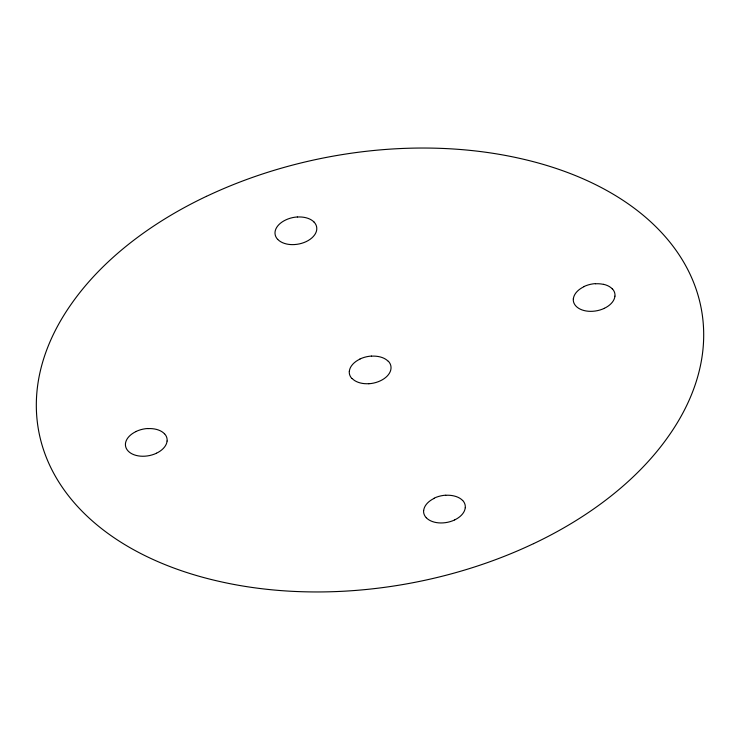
<?xml version="1.0" encoding="UTF-8"?>
<svg xmlns="http://www.w3.org/2000/svg" width="740" height="740" viewBox="0 0 740 740"><rect width="100%" height="100%" fill="white"/><g stroke="black" fill="none" stroke-linecap="round" stroke-linejoin="round"><path stroke-width="1.11" d="M368.918 383.69A20.96 13.496 -10.4 0 1 352.175 378.529M368.807 383.755A21.118 13.598 -10.4 0 0 380.397 380.795A20.96 13.496 -10.4 0 0 390.988 368.64A21.118 13.598 -10.4 0 0 388.389 361.25M351.925 378.565A21.118 13.598 -10.4 0 1 349.289 371.24M359.918 359.02A21.118 13.598 -10.4 0 1 371.508 356.06M349.363 371.249A20.96 13.496 -10.4 0 1 351.537 365.773A20.96 13.496 -10.4 0 1 359.954 359.094M371.462 356.162A20.96 13.496 -10.4 0 1 388.204 361.324M297.378 217.014A20.979 13.514 -10.4 0 1 314.149 222.176M277.667 239.381A21.136 13.616 -10.4 0 1 275.03 232.055A20.951 13.496 -10.4 0 1 285.677 219.965A21.127 13.607 -10.4 0 1 297.314 216.959M277.759 239.409A20.96 13.505 -10.4 0 0 286.584 243.996A20.951 13.496 -10.4 0 0 294.668 244.552A21.136 13.616 -10.4 0 0 306.166 241.619A20.951 13.496 -10.4 0 0 314.574 234.941A20.979 13.514 -10.4 0 0 316.748 229.465A21.127 13.607 -10.4 0 0 314.121 222.13M614.922 296.176A20.97 13.505 -10.4 0 1 604.349 308.303M603.479 284.299A20.97 13.505 -10.4 0 1 612.313 288.896M604.33 308.339A21.136 13.616 -10.4 0 1 592.74 311.29A20.96 13.505 -10.4 0 1 575.979 306.129A21.136 13.616 -10.4 0 1 573.297 298.793M612.332 288.776A21.136 13.616 -10.4 0 1 614.968 296.111M573.37 298.849A20.96 13.505 -10.4 0 1 583.934 286.732M595.441 283.799A20.96 13.505 -10.4 0 1 603.433 284.382M583.925 286.565A21.136 13.616 -10.4 0 1 595.524 283.605M167.074 441.068A20.96 13.496 -10.4 0 1 156.519 453.185M147.722 428.627A20.96 13.496 -10.4 0 1 164.465 433.788M156.482 453.232A21.127 13.607 -10.4 0 1 144.892 456.192A20.951 13.496 -10.4 0 1 128.14 451.03A21.127 13.607 -10.4 0 1 125.449 443.686A20.97 13.505 -10.4 0 1 136.012 431.559M164.474 433.677A21.127 13.607 -10.4 0 1 167.111 441.003M136.086 431.457A21.127 13.607 -10.4 0 1 147.685 428.497M465.238 507.779A20.96 13.496 -10.4 0 1 454.684 519.896M462.63 500.499A20.96 13.496 -10.4 0 0 453.814 495.911A20.96 13.505 -10.4 0 0 445.795 495.282M454.647 519.942A21.127 13.607 -10.4 0 1 443.057 522.903A20.96 13.496 -10.4 0 1 426.296 517.741M434.149 498.149A21.127 13.607 -10.4 0 1 445.748 495.19M462.639 500.388A21.127 13.607 -10.4 0 1 465.284 507.723M423.696 510.461A20.96 13.496 -10.4 0 1 434.25 498.344M426.249 517.732A21.127 13.607 -10.4 0 1 423.613 510.397M533.559 543.659A335.405 216.043 -10.4 0 0 668.155 436.711A335.405 216.043 -10.4 0 0 703 349.086A337.829 217.606 -10.4 0 0 660.82 231.805A335.405 216.043 -10.4 0 0 519.684 158.369A335.405 216.043 -10.4 0 0 391.867 149.018A337.838 217.615 -10.4 0 0 206.46 196.359M533.54 543.641A337.829 217.606 -10.4 0 1 348.133 590.964A335.405 216.043 -10.4 0 1 220.317 581.631A335.405 216.043 -10.4 0 1 79.162 508.204A337.838 217.615 -10.4 0 1 37.019 390.905A335.405 216.043 -10.4 0 1 71.845 303.289A335.405 216.043 -10.4 0 1 206.442 196.34"/></g></svg>
